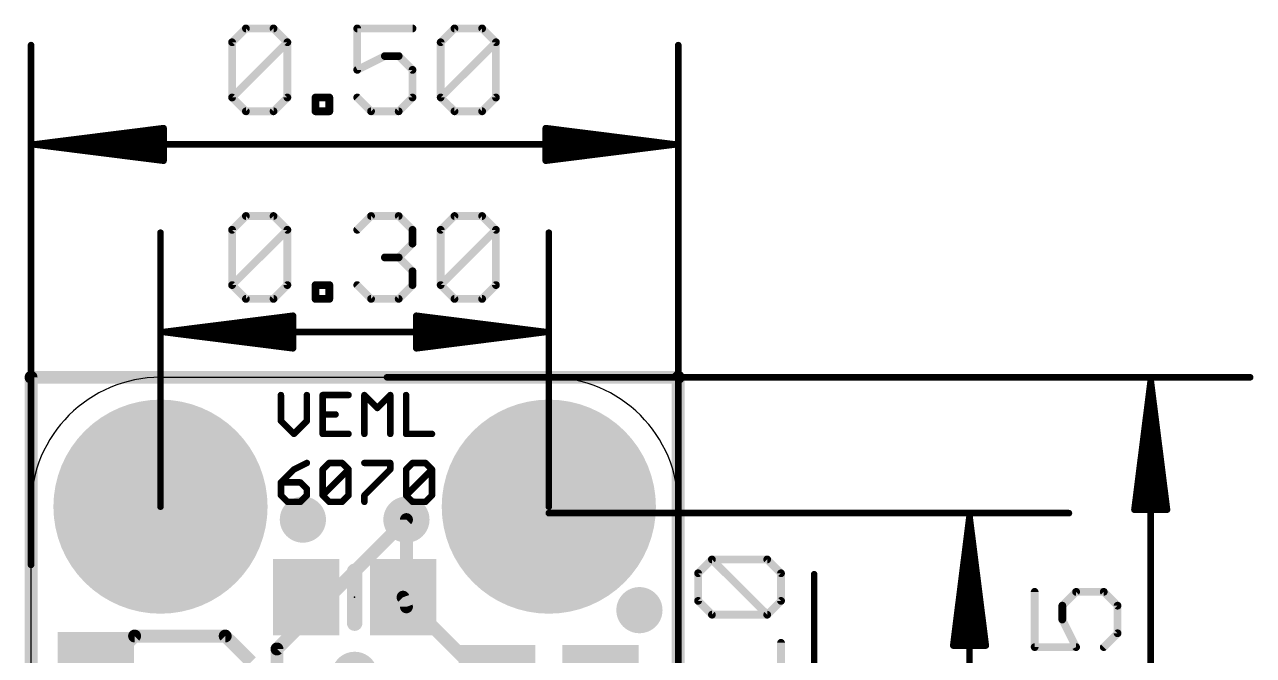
# Model space of a CAD drawing. Extents: x -0.1 to 24, y -5.3 to 20.9.
# Drawn here: x -0.13 to 23.99, y 8.51 to 20.9 of the extents above; entities that cross this region are included whole.
import ezdxf

# ---------------------------------------------------------------- set-up
doc = ezdxf.new("R2010")
doc.units = 0
for name, color, linetype in [('1', 12, 'CONTINUOUS'), ('16', 132, 'CONTINUOUS'), ('17', 110, 'CONTINUOUS'), ('18', 110, 'CONTINUOUS'), ('20', 53, 'CONTINUOUS'), ('21', 40, 'CONTINUOUS'), ('23', 53, 'CONTINUOUS'), ('39', 12, 'CONTINUOUS'), ('40', 132, 'CONTINUOUS'), ('41', 12, 'CONTINUOUS'), ('42', 132, 'CONTINUOUS'), ('47', 253, 'CONTINUOUS')]:
    doc.layers.add(name, color=color, linetype=linetype)

# ---------------------------------------------------------------- blocks, each defined once
blk = doc.blocks.new('RECT')
blk.add_solid([(-0.5, -0.5), (0.5, -0.5), (-0.5, 0.5), (0.5, 0.5)])
blk = doc.blocks.new('ROUNDP')
at = {"const_width": 0.5}
blk.add_lwpolyline([(0, -0.25, 1), (0, 0.25, 1), (0, -0.25)], format="xyb", dxfattribs=at)
blk = doc.blocks.new('ROUNDV')
at = {"const_width": 0.5}
blk.add_lwpolyline([(0, -0.25, 1), (0, 0.25, 1), (0, -0.25)], format="xyb", dxfattribs=at)

msp = doc.modelspace()

# ---------------------------------------------------------------- linework, layer by layer
at = {"layer": '1', "const_width": 0.254}
for points in [[(0, 0), (0, 13.97)], [(0, 13.97), (12.7, 13.97)], [(12.7, 13.97), (12.7, 0)], [(7.366, 11.176), (7.366, 9.464)], [(7.366, 9.464), (7.3, 9.652)], [(7.3, 9.652), (8.89, 8.062)], [(1.458, 8.316), (2.032, 8.89)], [(2.032, 8.89), (3.81, 8.89)], [(3.81, 8.89), (4.318, 8.382)]]:
    msp.add_lwpolyline(points, dxfattribs=at)
at = {"layer": '1', "const_width": 0.127}
for points in [[(0.0635, 13.97, 1), (-0.0635, 13.97)], [(0, 14.0335, 1), (0, 13.9065)], [(12.7635, 13.97, 1), (12.6365, 13.97)], [(12.7, 13.9065, 1), (12.7, 14.0335)], [(7.4295, 11.176, 1), (7.3025, 11.176)], [(7.3599, 9.673, 1), (7.2401, 9.631)], [(7.3449, 9.6969, 1), (7.2551, 9.6071)], [(7.3025, 9.464, 1), (7.4295, 9.464)], [(7.3061, 9.443, 1), (7.4259, 9.485)], [(2.032, 8.9535, 1), (2.032, 8.8265)], [(2.0769, 8.8451, 1), (1.9871, 8.9349)], [(3.8549, 8.9349, 1), (3.7651, 8.8451)], [(3.81, 8.8265, 1), (3.81, 8.9535)]]:
    msp.add_lwpolyline(points, format="xyb", dxfattribs=at)
at = {"layer": '16', "const_width": 0.254}
for points in [[(0, 0), (0, 13.97)], [(0, 13.97), (12.7, 13.97)], [(12.7, 13.97), (12.7, 0)], [(4.826, 8.636), (7.366, 11.176)], [(4.826, 5.08), (4.826, 8.636)]]:
    msp.add_lwpolyline(points, dxfattribs=at)
at = {"layer": '16', "const_width": 0.127}
for points in [[(0.0635, 13.97, 1), (-0.0635, 13.97)], [(0, 14.0335, 1), (0, 13.9065)], [(12.7635, 13.97, 1), (12.6365, 13.97)], [(12.7, 13.9065, 1), (12.7, 14.0335)], [(7.4109, 11.1311, 1), (7.3211, 11.2209)], [(4.8895, 8.636, 1), (4.7625, 8.636)], [(4.7811, 8.6809, 1), (4.8709, 8.5911)]]:
    msp.add_lwpolyline(points, format="xyb", dxfattribs=at)
at = {"layer": '20'}
for p, q in [((2.54, 13.97), (10.16, 13.97)), ((0, 2.54), (0, 11.43)), ((12.7, 11.43), (12.7, 2.54))]:
    msp.add_line(p, q, dxfattribs=at)
for centre, start, end in [((2.54, 11.43), 90, 180), ((10.16, 11.43), 0, 90)]:
    msp.add_arc(centre, 2.54, start, end, dxfattribs=at)
at = {"layer": '21'}
for points, const_width in [([(2.54, 9.43, 1), (2.54, 13.43, 1), (2.54, 9.43)], 0.2032), ([(4.9351, 13.6214, 1), (4.8716, 13.6214)], 0.0635), ([(5.4435, 13.6214, 1), (5.38, 13.6214)], 0.0635), ([(5.7219, 13.6532, 1), (5.7219, 13.5897)], 0.0635), ([(5.7537, 13.6214, 1), (5.6902, 13.6214)], 0.0635), ([(6.2304, 13.5897, 1), (6.2304, 13.6532)], 0.0635), ([(6.563, 13.6439, 1), (6.518, 13.5989)], 0.0635), ([(6.5723, 13.6214, 1), (6.5088, 13.6214)], 0.0635), ([(7.0807, 13.6214, 1), (7.0172, 13.6214)], 0.0635), ([(7.0714, 13.5989, 1), (7.0265, 13.6439)], 0.0635), ([(7.3908, 13.6214, 1), (7.3273, 13.6214)], 0.0635), ([(10.16, 9.43, 1), (10.16, 13.43, 1), (10.16, 9.43)], 0.2032), ([(5.7219, 13.2718, 1), (5.7219, 13.2083)], 0.0635), ([(5.9761, 13.2083, 1), (5.9761, 13.2718)], 0.0635), ([(6.7723, 13.3896, 1), (6.8172, 13.3447)], 0.0635), ([(6.7723, 13.3447, 1), (6.8172, 13.3896)], 0.0635), ([(4.8716, 13.113, 1), (4.9351, 13.113)], 0.0635), ([(4.9258, 13.1354, 1), (4.8809, 13.0905)], 0.0635), ([(5.38, 13.113, 1), (5.4435, 13.113)], 0.0635), ([(5.4342, 13.0905, 1), (5.3893, 13.1354)], 0.0635), ([(5.1351, 12.8812, 1), (5.18, 12.8363)], 0.0635), ([(5.1351, 12.8363, 1), (5.18, 12.8812)], 0.0635), ([(5.7219, 12.8905, 1), (5.7219, 12.827)], 0.0635), ([(5.6902, 12.8588, 1), (5.7537, 12.8588)], 0.0635), ([(6.2304, 12.827, 1), (6.2304, 12.8905)], 0.0635), ([(6.5088, 12.8588, 1), (6.5723, 12.8588)], 0.0635), ([(7.0172, 12.8588, 1), (7.0807, 12.8588)], 0.0635), ([(7.3591, 12.8905, 1), (7.3591, 12.827)], 0.0635), ([(7.3273, 12.8588, 1), (7.3908, 12.8588)], 0.0635), ([(7.8675, 12.827, 1), (7.8675, 12.8905)], 0.0635), ([(5.426, 12.2595, 1), (5.3976, 12.3163)], 0.0635), ([(5.849, 12.3197, 1), (5.849, 12.2561)], 0.0635), ([(5.8715, 12.2654, 1), (5.8266, 12.3104)], 0.0635), ([(6.1257, 12.3104, 1), (6.0808, 12.2654)], 0.0635), ([(6.1032, 12.2561, 1), (6.1032, 12.3197)], 0.0635), ([(6.5405, 12.3197, 1), (6.5405, 12.2561)], 0.0635), ([(7.0807, 12.2879, 1), (7.0172, 12.2879)], 0.0635), ([(7.0489, 12.2561, 1), (7.0489, 12.3197)], 0.0635), ([(7.4862, 12.3197, 1), (7.4862, 12.2561)], 0.0635), ([(7.5086, 12.2654, 1), (7.4637, 12.3104)], 0.0635), ([(7.7629, 12.3104, 1), (7.718, 12.2654)], 0.0635), ([(7.7404, 12.2561, 1), (7.7404, 12.3197)], 0.0635), ([(5.1434, 12.1892, 1), (5.1718, 12.1324)], 0.0635), ([(5.18, 12.1383, 1), (5.1351, 12.1832)], 0.0635), ([(5.7537, 12.1608, 1), (5.6902, 12.1608)], 0.0635), ([(5.6995, 12.1832, 1), (5.7444, 12.1383)], 0.0635), ([(6.2621, 12.1608, 1), (6.1986, 12.1608)], 0.0635), ([(6.2528, 12.1383, 1), (6.2079, 12.1832)], 0.0635), ([(6.2079, 12.1383, 1), (6.2528, 12.1832)], 0.0635), ([(7.0172, 12.1608, 1), (7.0807, 12.1608)], 0.0635), ([(7.0714, 12.1383, 1), (7.0265, 12.1832)], 0.0635), ([(7.3908, 12.1608, 1), (7.3273, 12.1608)], 0.0635), ([(7.3366, 12.1832, 1), (7.3815, 12.1383)], 0.0635), ([(7.8993, 12.1608, 1), (7.8358, 12.1608)], 0.0635), ([(7.89, 12.1383, 1), (7.8451, 12.1832)], 0.0635), ([(7.8451, 12.1383, 1), (7.89, 12.1832)], 0.0635), ([(4.9351, 11.9066, 1), (4.8716, 11.9066)], 0.0635), ([(4.9033, 11.9383, 1), (4.9033, 11.8748)], 0.0635), ([(4.8809, 11.929, 1), (4.9258, 11.8841)], 0.0635), ([(5.3071, 11.929, 1), (5.2622, 11.8841)], 0.0635), ([(5.2847, 11.8748, 1), (5.2847, 11.9383)], 0.0635), ([(5.4435, 11.7795, 1), (5.38, 11.7795)], 0.0635), ([(5.3893, 11.757, 1), (5.4342, 11.8019)], 0.0635), ([(4.8716, 11.6524, 1), (4.9351, 11.6524)], 0.0635), ([(4.9258, 11.6748, 1), (4.8809, 11.6299)], 0.0635), ([(5.0305, 11.557, 1), (5.0305, 11.4935)], 0.0635), ([(5.008, 11.5028, 1), (5.0529, 11.5477)], 0.0635), ([(5.2622, 11.5477, 1), (5.3071, 11.5028)], 0.0635), ([(5.2847, 11.4935, 1), (5.2847, 11.557)], 0.0635), ([(5.38, 11.6524, 1), (5.4435, 11.6524)], 0.0635), ([(5.4342, 11.6299, 1), (5.3893, 11.6748)], 0.0635), ([(5.6902, 11.6524, 1), (5.7537, 11.6524)], 0.0635), ([(5.7444, 11.6748, 1), (5.6995, 11.6299)], 0.0635), ([(5.6995, 11.6748, 1), (5.7444, 11.6299)], 0.0635), ([(5.849, 11.557, 1), (5.849, 11.4935)], 0.0635), ([(5.8266, 11.5028, 1), (5.8715, 11.5477)], 0.0635), ([(6.0808, 11.5477, 1), (6.1257, 11.5028)], 0.0635), ([(6.1032, 11.4935, 1), (6.1032, 11.557)], 0.0635), ([(6.1986, 11.6524, 1), (6.2621, 11.6524)], 0.0635), ([(6.2528, 11.6299, 1), (6.2079, 11.6748)], 0.0635), ([(6.5723, 11.6524, 1), (6.5088, 11.6524)], 0.0635), ([(6.518, 11.6748, 1), (6.563, 11.6299)], 0.0635), ([(7.3815, 11.6748, 1), (7.3366, 11.6299)], 0.0635), ([(7.3366, 11.6748, 1), (7.3815, 11.6299)], 0.0635), ([(7.3273, 11.6524, 1), (7.3908, 11.6524)], 0.0635), ([(7.4862, 11.557, 1), (7.4862, 11.4935)], 0.0635), ([(7.4637, 11.5028, 1), (7.5086, 11.5477)], 0.0635), ([(7.718, 11.5477, 1), (7.7629, 11.5028)], 0.0635), ([(7.7404, 11.4935, 1), (7.7404, 11.557)], 0.0635), ([(7.8358, 11.6524, 1), (7.8993, 11.6524)], 0.0635), ([(7.89, 11.6299, 1), (7.8451, 11.6748)], 0.0635), ([(6.5088, 11.5252, 1), (6.5723, 11.5252)], 0.0635), ([(6.4262, 10.16, 1), (6.2738, 10.16)], 0.1524), ([(6.2738, 9.144, 1), (6.4262, 9.144)], 0.1524)]:
    msp.add_lwpolyline(points, format="xyb", dxfattribs=dict(at, const_width=const_width))
for points, const_width in [([(4.9033, 13.6214), (4.9033, 13.113)], 0.127), ([(5.4118, 13.113), (5.4118, 13.6214)], 0.127), ([(6.2304, 13.6214), (5.7219, 13.6214)], 0.127), ([(5.7219, 13.6214), (5.7219, 12.8588)], 0.127), ([(6.5405, 12.8588), (6.5405, 13.6214)], 0.127), ([(6.5405, 13.6214), (6.7947, 13.3672)], 0.127), ([(6.7947, 13.3672), (7.0489, 13.6214)], 0.127), ([(7.0489, 13.6214), (7.0489, 12.8588)], 0.127), ([(7.3591, 13.6214), (7.3591, 12.8588)], 0.127), ([(5.7219, 13.2401), (5.9761, 13.2401)], 0.127), ([(4.9033, 13.113), (5.1576, 12.8588)], 0.127), ([(5.1576, 12.8588), (5.4118, 13.113)], 0.127), ([(5.7219, 12.8588), (6.2304, 12.8588)], 0.127), ([(7.3591, 12.8588), (7.8675, 12.8588)], 0.127), ([(5.4118, 12.2879), (5.1576, 12.1608)], 0.127), ([(5.7219, 12.1608), (5.849, 12.2879)], 0.127), ([(5.849, 12.2879), (6.1032, 12.2879)], 0.127), ([(6.1032, 12.2879), (6.2304, 12.1608)], 0.127), ([(6.5405, 12.2879), (7.0489, 12.2879)], 0.127), ([(7.0489, 12.2879), (7.0489, 12.1608)], 0.127), ([(7.3591, 12.1608), (7.4862, 12.2879)], 0.127), ([(7.4862, 12.2879), (7.7404, 12.2879)], 0.127), ([(7.7404, 12.2879), (7.8675, 12.1608)], 0.127), ([(5.1576, 12.1608), (4.9033, 11.9066)], 0.127), ([(5.7219, 11.6524), (5.7219, 12.1608)], 0.127), ([(5.7219, 11.6524), (6.2304, 12.1608)], 0.127), ([(6.2304, 12.1608), (6.2304, 11.6524)], 0.127), ([(7.0489, 12.1608), (6.5405, 11.6524)], 0.127), ([(7.3591, 11.6524), (7.3591, 12.1608)], 0.127), ([(7.3591, 11.6524), (7.8675, 12.1608)], 0.127), ([(7.8675, 12.1608), (7.8675, 11.6524)], 0.127), ([(4.9033, 11.9066), (4.9033, 11.6524)], 0.127), ([(5.2847, 11.9066), (4.9033, 11.9066)], 0.127), ([(5.4118, 11.7795), (5.2847, 11.9066)], 0.127), ([(5.4118, 11.6524), (5.4118, 11.7795)], 0.127), ([(4.9033, 11.6524), (5.0305, 11.5252)], 0.127), ([(5.0305, 11.5252), (5.2847, 11.5252)], 0.127), ([(5.2847, 11.5252), (5.4118, 11.6524)], 0.127), ([(5.849, 11.5252), (5.7219, 11.6524)], 0.127), ([(6.1032, 11.5252), (5.849, 11.5252)], 0.127), ([(6.2304, 11.6524), (6.1032, 11.5252)], 0.127), ([(6.5405, 11.6524), (6.5405, 11.5252)], 0.127), ([(7.4862, 11.5252), (7.3591, 11.6524)], 0.127), ([(7.7404, 11.5252), (7.4862, 11.5252)], 0.127), ([(7.8675, 11.6524), (7.7404, 11.5252)], 0.127), ([(6.35, 9.144), (6.35, 10.16)], 0.3048)]:
    msp.add_lwpolyline(points, dxfattribs=dict(at, const_width=const_width))
at = {"layer": '23'}
for p in [(2.54, 11.43), (10.16, 11.43), (6.35, 9.652)]:
    msp.add_point(p, dxfattribs=at)
at = {"layer": '39', "const_width": 2.032}
for points in [[(2.54, 10.43, 1), (2.54, 12.43, 1), (2.54, 10.43)], [(10.16, 10.43, 1), (10.16, 12.43, 1), (10.16, 10.43)]]:
    msp.add_lwpolyline(points, format="xyb", dxfattribs=at)
at = {"layer": '40', "const_width": 2.032}
for points in [[(2.54, 10.43, 1), (2.54, 12.43, 1), (2.54, 10.43)], [(10.16, 10.43, 1), (10.16, 12.43, 1), (10.16, 10.43)]]:
    msp.add_lwpolyline(points, format="xyb", dxfattribs=at)
at = {"layer": '41', "const_width": 2.032}
for points in [[(2.54, 10.43, 1), (2.54, 12.43, 1), (2.54, 10.43)], [(10.16, 10.43, 1), (10.16, 12.43, 1), (10.16, 10.43)]]:
    msp.add_lwpolyline(points, format="xyb", dxfattribs=at)
at = {"layer": '42', "const_width": 2.032}
for points in [[(2.54, 10.43, 1), (2.54, 12.43, 1), (2.54, 10.43)], [(10.16, 10.43, 1), (10.16, 12.43, 1), (10.16, 10.43)]]:
    msp.add_lwpolyline(points, format="xyb", dxfattribs=at)
at = {"layer": '47'}
for points, const_width in [([(3.9448, 20.5485), (4.216, 20.8197)], 0.1524), ([(4.216, 20.8197), (4.7583, 20.8197)], 0.1524), ([(4.7583, 20.8197), (5.0295, 20.5485)], 0.1524), ([(7.4852, 20.8197), (6.4005, 20.8197)], 0.1524), ([(6.4005, 20.8197), (6.4005, 20.0062)], 0.1524), ([(8.0377, 20.5485), (8.3089, 20.8197)], 0.1524), ([(8.3089, 20.8197), (8.8512, 20.8197)], 0.1524), ([(8.8512, 20.8197), (9.1224, 20.5485)], 0.1524), ([(0, 10.287), (0, 20.492)], 0.13), ([(3.9448, 19.4639), (3.9448, 20.5485)], 0.1524), ([(3.9448, 19.4639), (5.0295, 20.5485)], 0.1524), ([(5.0295, 20.5485), (5.0295, 19.4639)], 0.1524), ([(8.0377, 19.4639), (8.0377, 20.5485)], 0.1524), ([(8.0377, 19.4639), (9.1224, 20.5485)], 0.1524), ([(9.1224, 20.5485), (9.1224, 19.4639)], 0.1524), ([(12.7, 7.62), (12.7, 20.492)], 0.13), ([(6.4005, 20.0062), (6.9429, 20.2774)], 0.1524), ([(6.9429, 20.2774), (7.214, 20.2774)], 0.1524), ([(7.214, 20.2774), (7.4852, 20.0062)], 0.1524), ([(7.4852, 20.0062), (7.4852, 19.4639)], 0.1524), ([(4.216, 19.1927), (3.9448, 19.4639)], 0.1524), ([(5.0295, 19.4639), (4.7583, 19.1927)], 0.1524), ([(5.582, 19.1927), (5.582, 19.4639)], 0.1524), ([(5.582, 19.4639), (5.8531, 19.4639)], 0.1524), ([(5.8531, 19.4639), (5.8531, 19.1927)], 0.1524), ([(6.6717, 19.1927), (6.4005, 19.4639)], 0.1524), ([(7.4852, 19.4639), (7.214, 19.1927)], 0.1524), ([(8.3089, 19.1927), (8.0377, 19.4639)], 0.1524), ([(9.1224, 19.4639), (8.8512, 19.1927)], 0.1524), ([(4.7583, 19.1927), (4.216, 19.1927)], 0.1524), ([(5.8531, 19.1927), (5.582, 19.1927)], 0.1524), ([(7.214, 19.1927), (6.6717, 19.1927)], 0.1524), ([(8.8512, 19.1927), (8.3089, 19.1927)], 0.1524), ([(0.065, 18.542), (2.6, 18.8612)], 0.13), ([(0.065, 18.542), (2.6, 18.802)], 0.13), ([(2.6, 18.8612), (2.6, 18.2228)], 0.13), ([(12.635, 18.542), (10.1, 18.8612)], 0.13), ([(10.1, 18.8612), (10.1, 18.2228)], 0.13), ([(12.635, 18.542), (10.1, 18.802)], 0.13), ([(0.065, 18.542), (2.6, 18.672)], 0.13), ([(0.065, 18.542), (12.635, 18.542)], 0.13), ([(2.6, 18.2228), (0.065, 18.542)], 0.13), ([(2.6, 18.412), (0.065, 18.542)], 0.13), ([(2.6, 18.282), (0.065, 18.542)], 0.13), ([(12.635, 18.542), (10.1, 18.672)], 0.13), ([(10.1, 18.2228), (12.635, 18.542)], 0.13), ([(10.1, 18.412), (12.635, 18.542)], 0.13), ([(10.1, 18.282), (12.635, 18.542)], 0.13), ([(3.9448, 16.8655), (4.216, 17.1367)], 0.1524), ([(4.216, 17.1367), (4.7583, 17.1367)], 0.1524), ([(4.7583, 17.1367), (5.0295, 16.8655)], 0.1524), ([(6.4005, 16.8655), (6.6717, 17.1367)], 0.1524), ([(6.6717, 17.1367), (7.214, 17.1367)], 0.1524), ([(7.214, 17.1367), (7.4852, 16.8655)], 0.1524), ([(8.0377, 16.8655), (8.3089, 17.1367)], 0.1524), ([(8.3089, 17.1367), (8.8512, 17.1367)], 0.1524), ([(8.8512, 17.1367), (9.1224, 16.8655)], 0.1524), ([(3.9448, 15.7809), (3.9448, 16.8655)], 0.1524), ([(3.9448, 15.7809), (5.0295, 16.8655)], 0.1524), ([(5.0295, 16.8655), (5.0295, 15.7809)], 0.1524), ([(7.4852, 16.8655), (7.4852, 16.5944)], 0.1524), ([(8.0377, 15.7809), (8.0377, 16.8655)], 0.1524), ([(8.0377, 15.7809), (9.1224, 16.8655)], 0.1524), ([(9.1224, 16.8655), (9.1224, 15.7809)], 0.1524), ([(2.54, 11.43), (2.54, 16.809)], 0.13), ([(7.4852, 16.5944), (7.214, 16.3232)], 0.1524), ([(10.16, 11.43), (10.16, 16.809)], 0.13), ([(7.214, 16.3232), (6.9429, 16.3232)], 0.1524), ([(7.214, 16.3232), (7.4852, 16.052)], 0.1524), ([(7.4852, 16.052), (7.4852, 15.7809)], 0.1524), ([(4.216, 15.5097), (3.9448, 15.7809)], 0.1524), ([(5.0295, 15.7809), (4.7583, 15.5097)], 0.1524), ([(5.582, 15.5097), (5.582, 15.7809)], 0.1524), ([(5.582, 15.7809), (5.8531, 15.7809)], 0.1524), ([(5.8531, 15.7809), (5.8531, 15.5097)], 0.1524), ([(6.6717, 15.5097), (6.4005, 15.7809)], 0.1524), ([(7.4852, 15.7809), (7.214, 15.5097)], 0.1524), ([(8.3089, 15.5097), (8.0377, 15.7809)], 0.1524), ([(9.1224, 15.7809), (8.8512, 15.5097)], 0.1524), ([(4.7583, 15.5097), (4.216, 15.5097)], 0.1524), ([(5.8531, 15.5097), (5.582, 15.5097)], 0.1524), ([(7.214, 15.5097), (6.6717, 15.5097)], 0.1524), ([(8.8512, 15.5097), (8.3089, 15.5097)], 0.1524), ([(2.605, 14.859), (5.14, 15.1782)], 0.13), ([(5.14, 15.1782), (5.14, 14.5398)], 0.13), ([(10.095, 14.859), (7.56, 15.1782)], 0.13), ([(7.56, 15.1782), (7.56, 14.5398)], 0.13), ([(2.605, 14.859), (5.14, 15.119)], 0.13), ([(2.605, 14.859), (5.14, 14.989)], 0.13), ([(10.095, 14.859), (7.56, 15.119)], 0.13), ([(10.095, 14.859), (7.56, 14.989)], 0.13), ([(2.605, 14.859), (10.095, 14.859)], 0.13), ([(5.14, 14.5398), (2.605, 14.859)], 0.13), ([(5.14, 14.729), (2.605, 14.859)], 0.13), ([(5.14, 14.599), (2.605, 14.859)], 0.13), ([(7.56, 14.5398), (10.095, 14.859)], 0.13), ([(7.56, 14.729), (10.095, 14.859)], 0.13), ([(7.56, 14.599), (10.095, 14.859)], 0.13), ([(6.985, 13.97), (23.921, 13.97)], 0.13), ([(21.971, 13.905), (21.6518, 11.37)], 0.13), ([(21.971, 13.905), (21.711, 11.37)], 0.13), ([(21.971, 13.905), (21.841, 11.37)], 0.13), ([(21.971, 0.065), (21.971, 13.905)], 0.13), ([(22.2902, 11.37), (21.971, 13.905)], 0.13), ([(22.101, 11.37), (21.971, 13.905)], 0.13), ([(22.231, 11.37), (21.971, 13.905)], 0.13), ([(10.16, 11.303), (20.365, 11.303)], 0.13), ([(21.6518, 11.37), (22.2902, 11.37)], 0.13), ([(18.415, 11.238), (18.0958, 8.703)], 0.13), ([(18.415, 11.238), (18.155, 8.703)], 0.13), ([(18.415, 11.238), (18.285, 8.703)], 0.13), ([(18.415, 0.065), (18.415, 11.238)], 0.13), ([(18.7342, 8.703), (18.415, 11.238)], 0.13), ([(18.545, 8.703), (18.415, 11.238)], 0.13), ([(18.675, 8.703), (18.415, 11.238)], 0.13), ([(13.0893, 10.1226), (13.3605, 10.3938)], 0.1524), ([(13.3605, 10.3938), (14.4451, 10.3938)], 0.1524), ([(14.4451, 9.3091), (13.3605, 10.3938)], 0.1524), ([(14.4451, 10.3938), (14.7163, 10.1226)], 0.1524), ([(13.0893, 9.5803), (13.0893, 10.1226)], 0.1524), ([(14.7163, 10.1226), (14.7163, 9.5803)], 0.1524), ([(15.367, 2.605), (15.367, 10.1028)], 0.13), ([(13.3605, 9.3091), (13.0893, 9.5803)], 0.1524), ([(14.7163, 9.5803), (14.4451, 9.3091)], 0.1524), ([(19.6933, 9.7574), (19.6933, 8.6727)], 0.1524), ([(20.2356, 9.4862), (20.5068, 9.7574)], 0.1524), ([(20.5068, 9.7574), (21.0491, 9.7574)], 0.1524), ([(21.0491, 9.7574), (21.3203, 9.4862)], 0.1524), ([(20.2356, 9.215), (20.2356, 9.4862)], 0.1524), ([(21.3203, 9.4862), (21.3203, 8.9439)], 0.1524), ([(14.4451, 9.3091), (13.3605, 9.3091)], 0.1524), ([(20.5068, 8.6727), (20.2356, 9.215)], 0.1524), ([(21.3203, 8.9439), (21.0491, 8.6727)], 0.1524), ([(14.7163, 7.6719), (14.7163, 8.7566)], 0.1524), ([(18.0958, 8.703), (18.7342, 8.703)], 0.13), ([(19.6933, 8.6727), (20.5068, 8.6727)], 0.1524)]:
    msp.add_lwpolyline(points, dxfattribs=dict(at, const_width=const_width))
for points, const_width in [([(4.216, 20.8578, 1), (4.216, 20.7816)], 0.0762), ([(4.2429, 20.7927, 1), (4.189, 20.8466)], 0.0762), ([(4.7852, 20.8466, 1), (4.7314, 20.7927)], 0.0762), ([(4.7583, 20.7816, 1), (4.7583, 20.8578)], 0.0762), ([(6.4005, 20.8578, 1), (6.4005, 20.7816)], 0.0762), ([(6.4386, 20.8197, 1), (6.3624, 20.8197)], 0.0762), ([(7.4852, 20.7816, 1), (7.4852, 20.8578)], 0.0762), ([(8.3089, 20.8578, 1), (8.3089, 20.7816)], 0.0762), ([(8.3358, 20.7927, 1), (8.2819, 20.8466)], 0.0762), ([(8.8781, 20.8466, 1), (8.8243, 20.7927)], 0.0762), ([(8.8512, 20.7816, 1), (8.8512, 20.8578)], 0.0762), ([(0.0325, 20.492, 1), (-0.0325, 20.492)], 0.065), ([(3.9829, 20.5485, 1), (3.9067, 20.5485)], 0.0762), ([(3.9179, 20.5755, 1), (3.9718, 20.5216)], 0.0762), ([(5.0676, 20.5485, 1), (4.9914, 20.5485)], 0.0762), ([(5.0564, 20.5216, 1), (5.0025, 20.5755)], 0.0762), ([(5.0025, 20.5216, 1), (5.0564, 20.5755)], 0.0762), ([(8.0758, 20.5485, 1), (7.9996, 20.5485)], 0.0762), ([(8.0108, 20.5755, 1), (8.0646, 20.5216)], 0.0762), ([(9.1605, 20.5485, 1), (9.0843, 20.5485)], 0.0762), ([(9.1493, 20.5216, 1), (9.0954, 20.5755)], 0.0762), ([(9.0954, 20.5216, 1), (9.1493, 20.5755)], 0.0762), ([(12.7325, 20.492, 1), (12.6675, 20.492)], 0.065), ([(6.9429, 20.3155, 1), (6.9429, 20.2393)], 0.0762), ([(6.9599, 20.2433, 1), (6.9258, 20.3114)], 0.0762), ([(7.241, 20.3043, 1), (7.1871, 20.2504)], 0.0762), ([(7.214, 20.2393, 1), (7.214, 20.3155)], 0.0762), ([(6.3835, 20.0403, 1), (6.4176, 19.9721)], 0.0762), ([(6.3624, 20.0062, 1), (6.4386, 20.0062)], 0.0762), ([(7.5233, 20.0062, 1), (7.4471, 20.0062)], 0.0762), ([(7.4583, 19.9793, 1), (7.5121, 20.0331)], 0.0762), ([(3.9718, 19.4908, 1), (3.9179, 19.4369)], 0.0762), ([(5.0564, 19.4369, 1), (5.0025, 19.4908)], 0.0762), ([(5.6201, 19.4639, 1), (5.5439, 19.4639)], 0.0762), ([(5.582, 19.502, 1), (5.582, 19.4258)], 0.0762), ([(5.8912, 19.4639, 1), (5.815, 19.4639)], 0.0762), ([(5.8531, 19.4258, 1), (5.8531, 19.502)], 0.0762), ([(6.4275, 19.4908, 1), (6.3736, 19.4369)], 0.0762), ([(7.5121, 19.4369, 1), (7.4583, 19.4908)], 0.0762), ([(8.0646, 19.4908, 1), (8.0108, 19.4369)], 0.0762), ([(9.1493, 19.4369, 1), (9.0954, 19.4908)], 0.0762), ([(3.9179, 19.4908, 1), (3.9718, 19.4369)], 0.0762), ([(3.9067, 19.4639, 1), (3.9829, 19.4639)], 0.0762), ([(4.9914, 19.4639, 1), (5.0676, 19.4639)], 0.0762), ([(7.4471, 19.4639, 1), (7.5233, 19.4639)], 0.0762), ([(8.0108, 19.4908, 1), (8.0646, 19.4369)], 0.0762), ([(7.9996, 19.4639, 1), (8.0758, 19.4639)], 0.0762), ([(9.0843, 19.4639, 1), (9.1605, 19.4639)], 0.0762), ([(4.216, 19.2308, 1), (4.216, 19.1546)], 0.0762), ([(4.189, 19.1658, 1), (4.2429, 19.2196)], 0.0762), ([(4.7314, 19.2196, 1), (4.7852, 19.1658)], 0.0762), ([(4.7583, 19.1546, 1), (4.7583, 19.2308)], 0.0762), ([(5.582, 19.2308, 1), (5.582, 19.1546)], 0.0762), ([(5.5439, 19.1927, 1), (5.6201, 19.1927)], 0.0762), ([(5.815, 19.1927, 1), (5.8912, 19.1927)], 0.0762), ([(5.8531, 19.1546, 1), (5.8531, 19.2308)], 0.0762), ([(6.6717, 19.2308, 1), (6.6717, 19.1546)], 0.0762), ([(6.6448, 19.1658, 1), (6.6986, 19.2196)], 0.0762), ([(7.1871, 19.2196, 1), (7.241, 19.1658)], 0.0762), ([(7.214, 19.1546, 1), (7.214, 19.2308)], 0.0762), ([(8.3089, 19.2308, 1), (8.3089, 19.1546)], 0.0762), ([(8.2819, 19.1658, 1), (8.3358, 19.2196)], 0.0762), ([(8.8243, 19.2196, 1), (8.8781, 19.1658)], 0.0762), ([(8.8512, 19.1546, 1), (8.8512, 19.2308)], 0.0762), ([(2.6325, 18.8612, 1), (2.5675, 18.8612)], 0.065), ([(2.6041, 18.829, 1), (2.5959, 18.8935)], 0.065), ([(2.6033, 18.7697, 1), (2.5967, 18.8343)], 0.065), ([(10.1041, 18.8935, 1), (10.0959, 18.829)], 0.065), ([(10.1325, 18.8612, 1), (10.0675, 18.8612)], 0.065), ([(10.1033, 18.8343, 1), (10.0967, 18.7697)], 0.065), ([(0.065, 18.5745, 1), (0.065, 18.5095)], 0.065), ([(0.0691, 18.5742, 1), (0.0609, 18.5098)], 0.065), ([(0.0633, 18.5745, 1), (0.0667, 18.5095)], 0.065), ([(0.0667, 18.5745, 1), (0.0633, 18.5095)], 0.065), ([(0.0683, 18.5743, 1), (0.0617, 18.5097)], 0.065), ([(0.0617, 18.5743, 1), (0.0683, 18.5097)], 0.065), ([(0.0609, 18.5742, 1), (0.0691, 18.5098)], 0.065), ([(2.6017, 18.6395, 1), (2.5983, 18.7045)], 0.065), ([(10.1017, 18.7045, 1), (10.0983, 18.6395)], 0.065), ([(12.6391, 18.5098, 1), (12.6309, 18.5742)], 0.065), ([(12.6309, 18.5098, 1), (12.6391, 18.5742)], 0.065), ([(12.6383, 18.5097, 1), (12.6317, 18.5743)], 0.065), ([(12.6317, 18.5097, 1), (12.6383, 18.5743)], 0.065), ([(12.6333, 18.5095, 1), (12.6367, 18.5745)], 0.065), ([(12.6367, 18.5095, 1), (12.6333, 18.5745)], 0.065), ([(12.635, 18.5095, 1), (12.635, 18.5745)], 0.065), ([(2.5967, 18.2497, 1), (2.6033, 18.3143)], 0.065), ([(2.5983, 18.3795, 1), (2.6017, 18.4445)], 0.065), ([(10.0983, 18.4445, 1), (10.1017, 18.3795)], 0.065), ([(10.0967, 18.3143, 1), (10.1033, 18.2497)], 0.065), ([(2.5675, 18.2228, 1), (2.6325, 18.2228)], 0.065), ([(2.5959, 18.1905, 1), (2.6041, 18.255)], 0.065), ([(10.0959, 18.255, 1), (10.1041, 18.1905)], 0.065), ([(10.0675, 18.2228, 1), (10.1325, 18.2228)], 0.065), ([(4.216, 17.1748, 1), (4.216, 17.0986)], 0.0762), ([(4.2429, 17.1097, 1), (4.189, 17.1636)], 0.0762), ([(4.7852, 17.1636, 1), (4.7314, 17.1097)], 0.0762), ([(4.7583, 17.0986, 1), (4.7583, 17.1748)], 0.0762), ([(6.6717, 17.1748, 1), (6.6717, 17.0986)], 0.0762), ([(6.6986, 17.1097, 1), (6.6448, 17.1636)], 0.0762), ([(7.241, 17.1636, 1), (7.1871, 17.1097)], 0.0762), ([(7.214, 17.0986, 1), (7.214, 17.1748)], 0.0762), ([(8.3089, 17.1748, 1), (8.3089, 17.0986)], 0.0762), ([(8.3358, 17.1097, 1), (8.2819, 17.1636)], 0.0762), ([(8.8781, 17.1636, 1), (8.8243, 17.1097)], 0.0762), ([(8.8512, 17.0986, 1), (8.8512, 17.1748)], 0.0762), ([(3.9829, 16.8655, 1), (3.9067, 16.8655)], 0.0762), ([(3.9179, 16.8925, 1), (3.9718, 16.8386)], 0.0762), ([(5.0676, 16.8655, 1), (4.9914, 16.8655)], 0.0762), ([(5.0564, 16.8386, 1), (5.0025, 16.8925)], 0.0762), ([(5.0025, 16.8386, 1), (5.0564, 16.8925)], 0.0762), ([(6.3736, 16.8925, 1), (6.4275, 16.8386)], 0.0762), ([(7.5233, 16.8655, 1), (7.4471, 16.8655)], 0.0762), ([(7.4583, 16.8386, 1), (7.5121, 16.8925)], 0.0762), ([(8.0758, 16.8655, 1), (7.9996, 16.8655)], 0.0762), ([(8.0108, 16.8925, 1), (8.0646, 16.8386)], 0.0762), ([(9.1605, 16.8655, 1), (9.0843, 16.8655)], 0.0762), ([(9.1493, 16.8386, 1), (9.0954, 16.8925)], 0.0762), ([(9.0954, 16.8386, 1), (9.1493, 16.8925)], 0.0762), ([(2.5725, 16.809, 1), (2.5075, 16.809)], 0.065), ([(7.5121, 16.5674, 1), (7.4583, 16.6213)], 0.0762), ([(10.1925, 16.809, 1), (10.1275, 16.809)], 0.065), ([(6.9429, 16.3613, 1), (6.9429, 16.2851)], 0.0762), ([(7.241, 16.3501, 1), (7.1871, 16.2963)], 0.0762), ([(7.214, 16.2851, 1), (7.214, 16.3613)], 0.0762), ([(7.4471, 16.5944, 1), (7.5233, 16.5944)], 0.0762), ([(7.1871, 16.3501, 1), (7.241, 16.2963)], 0.0762), ([(7.5233, 16.052, 1), (7.4471, 16.052)], 0.0762), ([(7.4583, 16.0251, 1), (7.5121, 16.079)], 0.0762), ([(3.9718, 15.8078, 1), (3.9179, 15.7539)], 0.0762), ([(3.9179, 15.8078, 1), (3.9718, 15.7539)], 0.0762), ([(3.9067, 15.7809, 1), (3.9829, 15.7809)], 0.0762), ([(4.9914, 15.7809, 1), (5.0676, 15.7809)], 0.0762), ([(5.0564, 15.7539, 1), (5.0025, 15.8078)], 0.0762), ([(5.6201, 15.7809, 1), (5.5439, 15.7809)], 0.0762), ([(5.582, 15.819, 1), (5.582, 15.7428)], 0.0762), ([(5.8912, 15.7809, 1), (5.815, 15.7809)], 0.0762), ([(5.8531, 15.7428, 1), (5.8531, 15.819)], 0.0762), ([(6.4275, 15.8078, 1), (6.3736, 15.7539)], 0.0762), ([(7.4471, 15.7809, 1), (7.5233, 15.7809)], 0.0762), ([(7.5121, 15.7539, 1), (7.4583, 15.8078)], 0.0762), ([(8.0646, 15.8078, 1), (8.0108, 15.7539)], 0.0762), ([(8.0108, 15.8078, 1), (8.0646, 15.7539)], 0.0762), ([(7.9996, 15.7809, 1), (8.0758, 15.7809)], 0.0762), ([(9.0843, 15.7809, 1), (9.1605, 15.7809)], 0.0762), ([(9.1493, 15.7539, 1), (9.0954, 15.8078)], 0.0762), ([(4.216, 15.5478, 1), (4.216, 15.4716)], 0.0762), ([(4.189, 15.4828, 1), (4.2429, 15.5366)], 0.0762), ([(4.7314, 15.5366, 1), (4.7852, 15.4828)], 0.0762), ([(4.7583, 15.4716, 1), (4.7583, 15.5478)], 0.0762), ([(5.582, 15.5478, 1), (5.582, 15.4716)], 0.0762), ([(5.5439, 15.5097, 1), (5.6201, 15.5097)], 0.0762), ([(5.815, 15.5097, 1), (5.8912, 15.5097)], 0.0762), ([(5.8531, 15.4716, 1), (5.8531, 15.5478)], 0.0762), ([(6.6717, 15.5478, 1), (6.6717, 15.4716)], 0.0762), ([(6.6448, 15.4828, 1), (6.6986, 15.5366)], 0.0762), ([(7.1871, 15.5366, 1), (7.241, 15.4828)], 0.0762), ([(7.214, 15.4716, 1), (7.214, 15.5478)], 0.0762), ([(8.3089, 15.5478, 1), (8.3089, 15.4716)], 0.0762), ([(8.2819, 15.4828, 1), (8.3358, 15.5366)], 0.0762), ([(8.8243, 15.5366, 1), (8.8781, 15.4828)], 0.0762), ([(8.8512, 15.4716, 1), (8.8512, 15.5478)], 0.0762), ([(5.1725, 15.1782, 1), (5.1075, 15.1782)], 0.065), ([(5.1441, 15.146, 1), (5.1359, 15.2105)], 0.065), ([(7.5641, 15.2105, 1), (7.5559, 15.146)], 0.065), ([(7.5925, 15.1782, 1), (7.5275, 15.1782)], 0.065), ([(5.1433, 15.0867, 1), (5.1367, 15.1513)], 0.065), ([(5.1417, 14.9565, 1), (5.1383, 15.0215)], 0.065), ([(7.5633, 15.1513, 1), (7.5567, 15.0867)], 0.065), ([(7.5617, 15.0215, 1), (7.5583, 14.9565)], 0.065), ([(2.605, 14.8915, 1), (2.605, 14.8265)], 0.065), ([(2.6091, 14.8912, 1), (2.6009, 14.8268)], 0.065), ([(2.6033, 14.8915, 1), (2.6067, 14.8265)], 0.065), ([(2.6067, 14.8915, 1), (2.6033, 14.8265)], 0.065), ([(2.6083, 14.8913, 1), (2.6017, 14.8267)], 0.065), ([(2.6017, 14.8913, 1), (2.6083, 14.8267)], 0.065), ([(2.6009, 14.8912, 1), (2.6091, 14.8268)], 0.065), ([(5.1383, 14.6965, 1), (5.1417, 14.7615)], 0.065), ([(7.5583, 14.7615, 1), (7.5617, 14.6965)], 0.065), ([(10.0991, 14.8268, 1), (10.0909, 14.8912)], 0.065), ([(10.0909, 14.8268, 1), (10.0991, 14.8912)], 0.065), ([(10.0983, 14.8267, 1), (10.0917, 14.8913)], 0.065), ([(10.0917, 14.8267, 1), (10.0983, 14.8913)], 0.065), ([(10.0933, 14.8265, 1), (10.0967, 14.8915)], 0.065), ([(10.0967, 14.8265, 1), (10.0933, 14.8915)], 0.065), ([(10.095, 14.8265, 1), (10.095, 14.8915)], 0.065), ([(5.1075, 14.5398, 1), (5.1725, 14.5398)], 0.065), ([(5.1359, 14.5075, 1), (5.1441, 14.572)], 0.065), ([(5.1367, 14.5667, 1), (5.1433, 14.6313)], 0.065), ([(7.5567, 14.6313, 1), (7.5633, 14.5667)], 0.065), ([(7.5559, 14.572, 1), (7.5641, 14.5075)], 0.065), ([(7.5275, 14.5398, 1), (7.5925, 14.5398)], 0.065), ([(6.985, 14.0025, 1), (6.985, 13.9375)], 0.065), ([(23.921, 13.9375, 1), (23.921, 14.0025)], 0.065), ([(22.0035, 13.905, 1), (21.9385, 13.905)], 0.065), ([(22.0032, 13.9091, 1), (21.9388, 13.9009)], 0.065), ([(22.0035, 13.9033, 1), (21.9385, 13.9067)], 0.065), ([(22.0035, 13.9067, 1), (21.9385, 13.9033)], 0.065), ([(22.0033, 13.9083, 1), (21.9387, 13.9017)], 0.065), ([(22.0033, 13.9017, 1), (21.9387, 13.9083)], 0.065), ([(22.0032, 13.9009, 1), (21.9388, 13.9091)], 0.065), ([(2.5075, 11.43, 1), (2.5725, 11.43)], 0.065), ([(10.1275, 11.43, 1), (10.1925, 11.43)], 0.065), ([(10.16, 11.3355, 1), (10.16, 11.2705)], 0.065), ([(20.365, 11.2705, 1), (20.365, 11.3355)], 0.065), ([(21.6195, 11.3741, 1), (21.684, 11.3659)], 0.065), ([(21.6518, 11.4025, 1), (21.6518, 11.3375)], 0.065), ([(21.6787, 11.3733, 1), (21.7433, 11.3667)], 0.065), ([(21.8085, 11.3717, 1), (21.8735, 11.3683)], 0.065), ([(22.0685, 11.3683, 1), (22.1335, 11.3717)], 0.065), ([(22.1987, 11.3667, 1), (22.2633, 11.3733)], 0.065), ([(22.258, 11.3659, 1), (22.3225, 11.3741)], 0.065), ([(22.2902, 11.3375, 1), (22.2902, 11.4025)], 0.065), ([(18.4475, 11.238, 1), (18.3825, 11.238)], 0.065), ([(18.4472, 11.2421, 1), (18.3828, 11.2339)], 0.065), ([(18.4475, 11.2363, 1), (18.3825, 11.2397)], 0.065), ([(18.4475, 11.2397, 1), (18.3825, 11.2363)], 0.065), ([(18.4473, 11.2413, 1), (18.3827, 11.2347)], 0.065), ([(18.4473, 11.2347, 1), (18.3827, 11.2413)], 0.065), ([(18.4472, 11.2339, 1), (18.3828, 11.2421)], 0.065), ([(13.3874, 10.4207, 1), (13.3335, 10.3668)], 0.0762), ([(13.3605, 10.4319, 1), (13.3605, 10.3557)], 0.0762), ([(13.3874, 10.3668, 1), (13.3335, 10.4207)], 0.0762), ([(14.4721, 10.4207, 1), (14.4182, 10.3668)], 0.0762), ([(14.4451, 10.3557, 1), (14.4451, 10.4319)], 0.0762), ([(-0.0325, 10.287, 1), (0.0325, 10.287)], 0.065), ([(13.1274, 10.1226, 1), (13.0512, 10.1226)], 0.0762), ([(13.0624, 10.1495, 1), (13.1163, 10.0956)], 0.0762), ([(14.7544, 10.1226, 1), (14.6782, 10.1226)], 0.0762), ([(14.6894, 10.0956, 1), (14.7432, 10.1495)], 0.0762), ([(15.3995, 10.1028, 1), (15.3345, 10.1028)], 0.065), ([(13.1163, 9.6072, 1), (13.0624, 9.5533)], 0.0762), ([(14.7432, 9.5533, 1), (14.6894, 9.6072)], 0.0762), ([(19.7314, 9.7574, 1), (19.6552, 9.7574)], 0.0762), ([(20.5068, 9.7955, 1), (20.5068, 9.7193)], 0.0762), ([(20.5337, 9.7304, 1), (20.4799, 9.7843)], 0.0762), ([(21.0761, 9.7843, 1), (21.0222, 9.7304)], 0.0762), ([(21.0491, 9.7193, 1), (21.0491, 9.7955)], 0.0762), ([(13.0512, 9.5803, 1), (13.1274, 9.5803)], 0.0762), ([(14.6782, 9.5803, 1), (14.7544, 9.5803)], 0.0762), ([(20.2737, 9.4862, 1), (20.1975, 9.4862)], 0.0762), ([(20.2087, 9.5131, 1), (20.2626, 9.4593)], 0.0762), ([(21.3584, 9.4862, 1), (21.2822, 9.4862)], 0.0762), ([(21.2934, 9.4593, 1), (21.3472, 9.5131)], 0.0762), ([(13.3605, 9.3472, 1), (13.3605, 9.271)], 0.0762), ([(13.3335, 9.2821, 1), (13.3874, 9.336)], 0.0762), ([(14.4182, 9.336, 1), (14.4721, 9.2821)], 0.0762), ([(14.4182, 9.2821, 1), (14.4721, 9.336)], 0.0762), ([(14.4451, 9.271, 1), (14.4451, 9.3472)], 0.0762), ([(20.1975, 9.215, 1), (20.2737, 9.215)], 0.0762), ([(20.2697, 9.2321, 1), (20.2016, 9.198)], 0.0762), ([(21.2822, 8.9439, 1), (21.3584, 8.9439)], 0.0762), ([(21.3472, 8.9169, 1), (21.2934, 8.9708)], 0.0762), ([(14.7544, 8.7566, 1), (14.6782, 8.7566)], 0.0762), ([(18.0635, 8.7071, 1), (18.128, 8.6989)], 0.065), ([(18.0958, 8.7355, 1), (18.0958, 8.6705)], 0.065), ([(18.1227, 8.7063, 1), (18.1873, 8.6997)], 0.065), ([(18.2525, 8.7047, 1), (18.3175, 8.7013)], 0.065), ([(18.5125, 8.7013, 1), (18.5775, 8.7047)], 0.065), ([(18.6427, 8.6997, 1), (18.7073, 8.7063)], 0.065), ([(18.702, 8.6989, 1), (18.7665, 8.7071)], 0.065), ([(18.7342, 8.6705, 1), (18.7342, 8.7355)], 0.065), ([(19.6933, 8.7108, 1), (19.6933, 8.6346)], 0.0762), ([(19.6552, 8.6727, 1), (19.7314, 8.6727)], 0.0762), ([(20.4727, 8.6557, 1), (20.5409, 8.6897)], 0.0762), ([(20.5068, 8.6346, 1), (20.5068, 8.7108)], 0.0762), ([(21.0222, 8.6996, 1), (21.0761, 8.6458)], 0.0762)]:
    msp.add_lwpolyline(points, format="xyb", dxfattribs=dict(at, const_width=const_width))

# ---------------------------------------------------------------- block references
at = {"layer": '1', "xscale": 1.3, "yscale": 1.5}
for p, rotation in [((5.4, 9.652), 180), ((7.3, 9.652), 180), ((1.27, 8.316), 270), ((9.144, 8.062), 90), ((11.176, 8.062), 270)]:
    msp.add_blockref('RECT', p, dxfattribs=dict(at, rotation=rotation))
at = {"layer": '17', "xscale": 3.516, "yscale": 3.516}
for p in [(2.54, 11.43), (2.54, 11.43), (10.16, 11.43), (10.16, 11.43)]:
    msp.add_blockref('ROUNDP', p, dxfattribs=at)
at = {"layer": '18', "xscale": 0.9064, "yscale": 0.9064}
for p in [(5.334, 11.176), (5.334, 11.176), (7.366, 11.176), (7.366, 11.176), (11.938, 9.398), (11.938, 9.398), (6.35, 8.128), (6.35, 8.128)]:
    msp.add_blockref('ROUNDV', p, dxfattribs=at)

doc.saveas('drawing.dxf')
